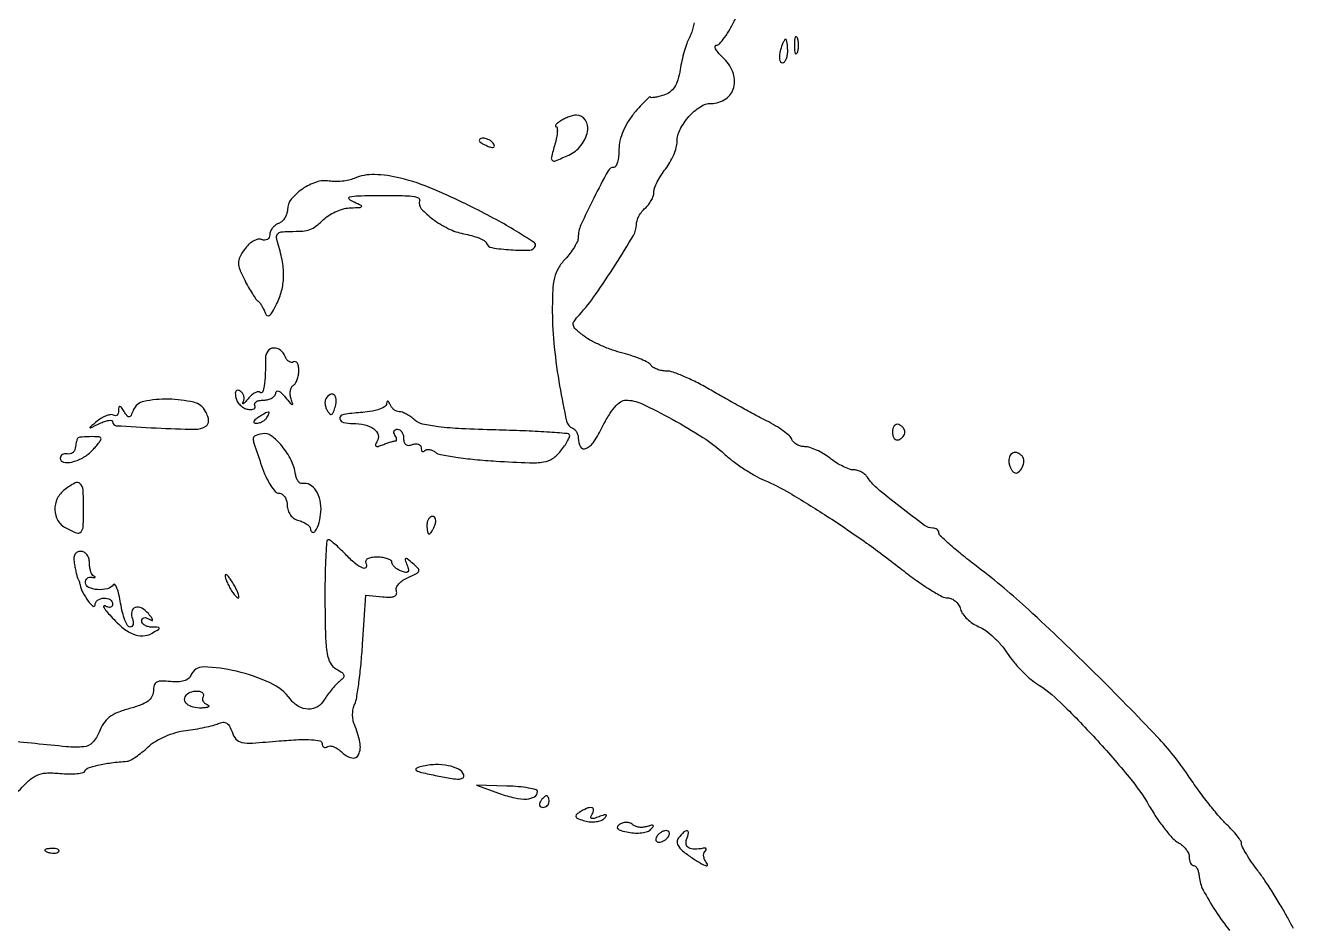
# Model space of a CAD drawing. Extents: x 166 to 1835, y 45 to 1905.
# Drawn here: x 644 to 861.9, y 428.5 to 583.4 of the extents above; entities that cross this region are included whole.
import ezdxf

# ---------------------------------------------------------------- set-up
doc = ezdxf.new("R2010")
doc.units = 0

msp = doc.modelspace()

# ---------------------------------------------------------------- linework, layer by layer
for points in [[(861.914765, 428.167188, -0.005869), (860.91811, 430, 0.011821), (859.806165, 431.988072, 0.007539), (858.424371, 434.248522, 0.007574), (857.001686, 436.425191, 0.013963), (855.769543, 438.143904, -0.011391), (854.708864, 439.607488, -0.015014), (853.813553, 440.991123, -0.012426), (853.138194, 442.172204, -0.124281), (853, 442.71959, 0.143564), (852.85318, 443.22039, 0.02135), (852.241569, 444.089803, 0.022568), (851.406737, 445.079189, 0.017717), (850.418108, 446.075686, -0.028921), (849.156847, 447.405254, -0.008889), (847.409959, 449.550358, -0.008862), (845.536707, 452.025089, -0.009604), (843.803239, 454.5, 0.041497), (838.50098, 461.127774, 0.008076), (827.793154, 472.085968, 0.009025), (816.420107, 482.955214, 0.023525), (807.75, 490.223326, -0.007178), (805.163143, 492.251699, -0.010942), (802.982813, 494.0927, -0.005759), (801.214716, 495.689762, -0.209137), (801, 496.180646, 0.131084), (800.916651, 496.493107, 0.100631), (800.68225, 496.759315, 0.088288), (800.33161, 496.938374, 0.074141), (799.918297, 497, -0.160282), (798.527145, 497.457711, -0.006676), (794.307477, 500.659349, -0.010094), (790.310376, 503.908951, -0.074855), (788.70031, 505.75, 0.075778), (788.280442, 506.228328, 0.052274), (787.682396, 506.632812, 0.051889), (787.007377, 506.907551, 0.07083), (786.358039, 507, -0.086699), (785.593574, 507.133561, -0.027342), (784.521706, 507.5875, -0.026386), (783.359594, 508.234541, -0.026437), (782.272871, 509, 0.029851), (781.170261, 509.765447, 0.027972), (779.960711, 510.4125, 0.029106), (778.822642, 510.863226, 0.079894), (777.97213, 511, -0.06545), (777.262824, 511.093248, -0.061243), (776.584391, 511.367188, -0.065546), (776.037439, 511.771872, -0.106484), (775.716805, 512.25, 0.118505), (775.292335, 512.851586, 0.022153), (774.231856, 513.702377, 0.022606), (772.873978, 514.604922, 0.018977), (771.359817, 515.438943, -0.007034), (769.487327, 516.412796, -0.002906), (766.97977, 517.780944, -0.002875), (764.307583, 519.279267, -0.003697), (761.869189, 520.688943, 0.014562), (759.562341, 521.956514, 0.0167), (757.287254, 523.027377, 0.015978), (755.312362, 523.803782, 0.085866), (754.178206, 524, -0.04432), (753.344261, 524.074066, -0.045113), (752.541563, 524.293911, -0.049205), (751.883413, 524.616573, -0.116287), (751.499661, 525.000548, 0.133338), (751.018574, 525.450627, 0.020736), (749.831934, 526.017316, 0.021851), (748.340493, 526.579333, 0.017472), (746.690644, 527.056861, -0.023643), (744.904966, 527.597666, -0.017987), (743.004189, 528.350969, -0.0183), (741.2699, 529.188488, -0.040015), (740.025743, 529.979772, -0.017187), (738.572181, 531.1572, -0.160313), (738.164517, 531.840881, -0.209463), (738.300999, 532.538503, -0.032079), (739.200706, 533.673459, 0.030203), (741.97623, 537.147862, 0.012164), (745.353703, 542.199577, 0.007147), (748.500561, 547.324115, 0.13454), (748.997617, 549.127555, -0.07588), (749.107684, 549.841633, -0.044404), (749.439925, 550.642702, -0.043232), (749.9258, 551.403556, -0.055895), (750.5, 552, 0.051104), (751.073962, 552.584909, 0.042285), (751.559375, 553.310965, 0.044028), (751.891617, 554.061395, 0.082385), (752, 554.714715, -0.089224), (752.132235, 555.449842, -0.02662), (752.5875, 556.499665, -0.025772), (753.234528, 557.645771, -0.025266), (754, 558.727129, 0.036237), (754.765526, 559.860447, 0.030203), (755.4125, 561.162202, 0.031256), (755.859103, 562.431323, 0.069078), (756, 563.446297, -0.120107), (756.505566, 565.520589, -0.062494), (758.024857, 567.72728, -0.06347), (759.991573, 569.439179, -0.148443), (761.838955, 570, 0.149618), (764.353345, 570.769624, 0.18555), (765.744751, 572.761255, 0.158688), (765.55211, 575.436807, 0.108964), (763.811439, 577.961045, -0.023609), (763.04561, 578.745219, -0.058999), (762.588703, 579.401057, -0.153239), (762.51109, 579.812333, -0.380176), (762.722232, 580, 0.214819), (763.271336, 580.24733, 0.024235), (764.146947, 581.339198, 0.025926), (765.103089, 582.812618, 0.018237), (766.028549, 584.558973, -0.023053)], [(758.932464, 583.877184, -0.023633), (758.722299, 582.95288, -0.023348), (758.416748, 582.023134, -0.0336), (758.054633, 581.236431, 0.041752), (757.650817, 580.320144, 0.014049), (757.21384, 578.92507, 0.013866), (756.814933, 577.34785, 0.015442), (756.519894, 575.806362, -0.032275), (756.123457, 574.056227, -0.070247), (755.553698, 572.805825, -0.089284), (754.764954, 571.952193, -0.085069), (753.71526, 571.409627, -0.016587), (752.858484, 571.168666, -0.027423), (752.120124, 571.029606, -0.026464), (751.553166, 570.985062, -0.347966), (751.395801, 571.103265, 0.566404), (751.255954, 571.143972, 0.009381), (750.545007, 570.459805, 0.013918), (749.668329, 569.533714, 0.007664), (748.645801, 568.355644, 0.03667), (747.557257, 566.850691, 0.038128), (746.7161, 565.221766, 0.04053), (746.178609, 563.596783, 0.059677), (746, 562.105644, -0.026881), (745.935977, 560.915631, -0.042378), (745.740722, 559.912283, -0.051964), (745.457829, 559.205535, -0.278433), (745.11735, 559, 0.274707), (744.144554, 558.421906, 0.007041), (741.677345, 553.732616, 0.011502), (739.463628, 549.11754, 0.106462), (739, 546.96478, -0.107571), (738.853856, 546.29335, -0.028566), (738.339063, 545.31826, -0.027607), (737.611182, 544.249899, -0.025321), (736.75, 543.23552, 0.05615), (735.590814, 541.686215, 0.073231), (734.928368, 540.046561, 0.04901), (734.615123, 537.820831, 0.012466), (734.553267, 534.171069, 0.02365), (734.88947, 528.095043, 0.017699), (735.811652, 521.453195, 0.009785), (737.000919, 515.365463, 0.260343), (738.056321, 514.166667, -0.112835), (738.417226, 513.938247, -0.068305), (738.722794, 513.53244, -0.062953), (738.929567, 513.01963, -0.064473), (739, 512.475684, 0.13042), (739.400141, 510.967733, 0.391415), (740.328923, 510.674436, 0.136282), (741.702121, 511.857578, 0.034128), (743.18721, 514.448434, -0.023446), (744.236391, 516.372895, -0.043691), (745.286747, 517.803409, -0.056905), (746.288507, 518.711583, -0.156957), (747.184649, 519, -0.110687), (749.893155, 518.392969, -0.014678), (755.160196, 515.715453, -0.018076), (760.441966, 512.579408, -0.042072), (764.086266, 509.774027, 0.023507), (765.62534, 508.495624, 0.015938), (767.488122, 507.181835, 0.016083), (769.372836, 506.025719, 0.030706), (770.966732, 505.242625, -0.035114), (775.313287, 503.059403, -0.010042), (781.724587, 499.077622, -0.010335), (788.568692, 494.430289, -0.013354), (794.641793, 489.8718, 0.012464), (797.118211, 488.006094, 0.016236), (799.479345, 486.431091, 0.013884), (801.502203, 485.251196, 0.125724), (802.485412, 485, -0.103756), (803.173393, 484.855682, -0.07583), (803.834672, 484.436552, -0.072204), (804.369389, 483.814891, -0.07776), (804.688839, 483.081879, 0.092107), (805.072102, 482.266664, 0.045816), (805.822936, 481.401447, 0.043366), (806.792408, 480.620972, 0.048899), (807.845219, 480.05479, -0.060455), (809.022541, 479.38623, -0.027995), (810.378048, 478.260182, -0.027234), (811.687354, 476.902255, -0.034015), (812.739626, 475.502761, 0.027746), (813.798738, 474.056814, 0.019843), (815.132221, 472.558767, 0.020121), (816.52131, 471.229134, 0.03997), (817.739626, 470.315591, -0.053015), (821.863839, 467.051978, -0.012918), (827.908683, 460.813048, -0.013555), (833.694673, 454.171402, -0.040406), (837.141284, 449.227214, 0.016705), (838.457506, 447.134408, 0.018492), (839.868933, 445.205916, 0.018175), (841.186117, 443.658284, 0.084682), (842.108318, 442.94203, -0.054833), (842.831845, 442.446025, -0.052076), (843.444319, 441.796734, -0.056165), (843.86211, 441.099685, -0.107346), (844, 440.464816, 0.051771), (844.058188, 439.904351, 0.071677), (844.231239, 439.43029, 0.091685), (844.486747, 439.111713, 0.179894), (844.787196, 439, -0.212297), (845.099344, 438.861209, -0.070588), (845.385598, 438.436524, -0.055538), (845.605857, 437.816201, -0.038779), (845.718886, 437.081782, 0.104396), (846.385144, 434.792614, 0.022209), (848.514713, 431.204828, 0.020631), (850.931189, 427.829539, 0.136283)], [(641.960744, 450.860125, -0.014677), (644.372321, 453.381061, -0.079165), (645.910779, 454.479876, -0.104614), (647.511345, 454.894957, -0.035102), (649.938091, 454.834514, 0.019418), (651.507717, 454.746134, 0.029348), (652.874921, 454.802582, 0.028939), (653.924547, 454.969607, 0.26425), (654.255828, 455.267485, -0.236351), (654.767728, 455.778836, -0.023817), (656.478021, 456.257799, -0.024786), (658.75534, 456.66248, -0.014552), (661.510218, 456.9311, 0.114317), (662.052424, 457.096298, 0.019219), (662.977116, 457.678382, 0.020163), (664.029253, 458.462682, 0.016695), (665.085309, 459.378284, -0.051409), (666.370797, 460.345297, -0.032499), (668.039094, 461.207987, -0.03197), (669.851021, 461.866001, -0.041973), (671.575091, 462.216444, 0.012004), (673.199479, 462.446421, 0.011498), (674.834583, 462.756891, 0.011507), (676.263857, 463.097054, 0.039976), (677.159658, 463.410481, -0.080903), (677.965688, 463.620615, -0.163229), (678.597585, 463.47264, -0.132326), (679.099697, 462.938003, -0.045928), (679.514266, 461.955052, 0.101105), (680.186417, 460.750174, 0.16951), (681.179207, 460.175678, 0.063325), (683.007841, 460.061647, 0.005668), (687.604607, 460.409536, -0.008871), (690.945058, 460.640835, -0.02777), (693.195575, 460.631528, -0.039623), (694.627931, 460.431332, -0.351692), (695, 459.967788, 0.094107), (695.070408, 459.597016, 0.172353), (695.270068, 459.367838, 0.173304), (695.56865, 459.316715, 0.095274), (695.91938, 459.450174, -0.168983), (696.385725, 459.553856, -0.066892), (697.030746, 459.389418, -0.056047), (697.741927, 459.005336, -0.044589), (698.411709, 458.445433, 0.136329), (700.107844, 457.486841, 0.364644), (701.264692, 458.054103, 0.155927), (701.491426, 460.18076, 0.049974), (700.531856, 463.25, -0.063168), (700.305167, 464.048209, -0.041838), (700.241382, 465, -0.041765), (700.337058, 465.951716, -0.061865), (700.59035, 466.75, 0.067118), (700.933853, 467.873222, 0.007782), (701.320751, 470.482812, 0.009246), (701.676864, 473.61712, 0.007429), (701.947339, 477), (702.5, 485.5), (705.35124, 485.19628, 0.024957), (706.645389, 485.123449, 0.100219), (707.419193, 485.275043, 0.215949), (707.761593, 485.640964, 0.164656), (707.761845, 486.19628, -0.179367), (707.778542, 486.771317, -0.083197), (708.174779, 487.417597, -0.066261), (708.875658, 488.035369, -0.049214), (709.786344, 488.523201, 0.015368), (711.219989, 489.170598, 0.199298), (711.599438, 489.601092, 0.279848), (711.493004, 490.084492, 0.028912), (710.602847, 490.914645, 0.006768), (709.630617, 491.699546, 0.239194), (709.353412, 491.754611, 0.427175), (709.254322, 491.568791, 0.012221), (709.588448, 490.630103, -0.0354), (709.826114, 489.849754, -0.250492), (709.725428, 489.480227, -0.262724), (709.368232, 489.369708, -0.038178), (708.611341, 489.595648, -0.045015), (707.994871, 489.8983, -0.051806), (707.473331, 490.294665, -0.059227), (707.115599, 490.720161, -0.146224), (707, 491.106989, 0.247914), (706.81889, 491.449806, 0.065841), (706.248289, 491.737678, 0.050849), (705.42122, 491.934948, 0.033145), (704.440983, 492, 0.035659), (703.479336, 491.931329, 0.083483), (702.794783, 491.712684, 0.1651), (702.478234, 491.384801, 0.253782), (702.5, 491, -0.2375), (702.561831, 490.292853, -0.421775), (702.070974, 490.089141, -0.071695), (700.632671, 490.967091, -0.031367), (699, 492.5, 0.012237), (698.0552, 493.457618, 0.016936), (697.159183, 494.265625, 0.013518), (696.387032, 494.88101, 0.162883), (696.031461, 495, 0.395164), (695.782741, 494.767053, 0.003321), (695.613353, 491.891206, 0.009142), (695.497469, 488.474865, 0.005491), (695.478625, 484.416872, 0.004885), (695.576204, 478.359656, 0.035237), (695.856733, 475.45632, 0.082367), (696.425222, 473.802735, 0.142221), (697.43842, 472.774524, -0.025418), (698.423804, 472.155322, -0.188281), (698.725051, 471.702211, -0.240523), (698.60159, 471.233484, -0.041822), (697.91557, 470.584614, 0.035021), (697.29199, 470.010645, 0.017497), (696.58311, 469.205331, 0.01728), (695.904339, 468.316607, 0.024361), (695.367359, 467.476962, -0.131311), (694.19504, 466.295226, -0.137484), (692.610307, 465.882099, -0.126494), (690.938777, 466.344511, -0.102597), (689.543516, 467.583189, 0.125561), (686.085546, 470.383433, 0.049655), (680.257865, 472.390252, 0.050151), (674.667354, 473.133626, 0.319326), (672.414385, 471.637487, -0.147503), (671.995352, 471.096789, -0.083373), (671.243168, 470.731363, -0.063531), (670.206246, 470.565103, -0.037018), (668.94577, 470.617957, 0.026353), (667.420329, 470.71452, 0.127641), (666.585078, 470.507121, 0.194559), (666.14692, 469.975357, 0.076366), (666, 469.019015, -0.123619), (665.756719, 468.050061, -0.110654), (665.077939, 467.26416, -0.070553), (663.84852, 466.597116, -0.023307), (661.887113, 465.969603, 0.029833), (659.831352, 465.282221, 0.068816), (658.4201, 464.474668, 0.081409), (657.425854, 463.409931, 0.05701), (656.674031, 461.947367, -0.098721), (655.551231, 460.147399, -0.184011), (654.026796, 459.406659, -0.046333), (651.065938, 459.419206, -0.001857), (640.345684, 460.500787, 0.024306)]]:
    msp.add_lwpolyline(points, format="xyb")
for points in [[(773.710251, 579, 0.040966), (773.575635, 578.233678, 0.070464), (773.607123, 577.5875, 0.106581), (773.789795, 577.157535, 0.24384), (774.09362, 577, 0.206609), (774.440102, 577.149557, 0.082769), (774.733751, 577.5875, 0.063112), (774.933456, 578.234359, 0.043375), (775, 579, 0.018041), (774.972329, 579.766644, 0.029316), (774.887385, 580.4125, 0.029396), (774.766282, 580.890445, 0.326917), (774.616631, 581, 0.269386), (774.439563, 580.897136, 0.023188), (774.192243, 580.4125, 0.025621), (773.938458, 579.766387, 0.016817)], [(776.157895, 580, 0.017491), (776.189089, 579.10856, 0.078554), (776.306058, 578.601562, 0.447206), (776.474999, 578.540618, 0.174857), (776.662281, 578.75, 0.057986), (776.818615, 579.320008, 0.037979), (776.87034, 580, 0.037979), (776.818615, 580.679992, 0.057986), (776.662281, 581.25, 0.174857), (776.474999, 581.459382, 0.447206), (776.306058, 581.398438, 0.078554), (776.189089, 580.89144, 0.017491)], [(736, 567, 0.019895), (735.468343, 566.625624, 0.055862), (735.140432, 566.310881, 0.187937), (735.075643, 566.117151, 0.393478), (735.180194, 566.015313, -0.375892), (735.39021, 565.822927, -0.042467), (735.407842, 565.123248, -0.034997), (735.281152, 564.151584, -0.019923), (735, 563, 0.008812), (734.390444, 560.72399, 0.294159), (734.564136, 560.213782, 0.273134), (735.114803, 560.137736, 0.007874), (737.368193, 561.121898, 0.118036), (739.479836, 562.769269, 0.121312), (740.590141, 565.17842, 0.188787), (740.226908, 567.143624, 0.262732), (738.690983, 567.984687, 0.05877), (738.128453, 567.910993, 0.025785), (737.409226, 567.689119, 0.025087), (736.661671, 567.37222, 0.030665)], [(722, 563.606989, 0.2252), (722.088769, 563.419896, 0.029412), (722.455882, 563.154486, 0.029555), (722.957462, 562.875192, 0.020646), (723.551938, 562.618443, 0.036408), (724.131719, 562.443138, 0.155351), (724.487528, 562.474315, 0.32948), (724.606889, 562.674071, 0.1144), (724.492921, 563.011454, 0.115814), (723.901891, 563.603931, 0.080554), (723.026239, 563.969265, 0.115534), (722.291154, 563.972535, 0.349578)], [(700.5, 557.112413, -0.046539), (699.568822, 556.813904, -0.027653), (698.418046, 556.625925, -0.027507), (697.239506, 556.565025, -0.042109), (696.221006, 556.654414, 0.124487), (694.017039, 556.486612, 0.069596), (691.595763, 555.278976, 0.071869), (689.68869, 553.519679, 0.167683), (689.031425, 551.718615, -0.076171), (688.907373, 550.994589, -0.063699), (688.568606, 550.291429, -0.065441), (688.075876, 549.714549, -0.091959), (687.5, 549.361626, 0.07261), (686.92656, 549.039833, 0.063983), (686.440625, 548.555128, 0.066863), (686.111838, 547.987943, 0.098269), (686, 547.424396, -0.111645), (685.891555, 546.94478, -0.149074), (685.592017, 546.617195, -0.137249), (685.139379, 546.496139, -0.088969), (684.603755, 546.598559, 0.152016), (683.95512, 546.640575, 0.07036), (683.161658, 546.325932, 0.06002), (682.352519, 545.726115, 0.050537), (681.655174, 544.91808, 0.035661), (680.842675, 543.56177, 0.119352), (680.607159, 542.559748, 0.097518), (680.833831, 541.44811, 0.019439), (681.690952, 539.600906, 0.010651), (682.351066, 538.376962, 0.013057), (683.021273, 537.264016, 0.011547), (683.626129, 536.363054, 0.086026), (683.989588, 536, -0.076418), (684.296467, 535.70495, -0.028096), (684.634965, 535.20625, -0.027067), (684.94948, 534.610917, -0.02924), (685.188858, 534, 0.156694), (685.511685, 533.553346, 0.331171), (685.915877, 533.555574, 0.098761), (686.448874, 534.152607, 0.016765), (687.182128, 535.5, 0.05304), (688.039065, 537.784459, 0.056599), (688.371731, 540.148279, 0.050472), (688.178669, 542.748152, 0.030604), (687.45624, 545.75, -0.03677), (687.175815, 546.981726, -0.218009), (687.353163, 547.600906, -0.190362), (687.959679, 547.921551, -0.027531), (689.383369, 548, 0.014018), (691.662144, 548.063901, 0.073016), (692.890334, 548.315222, 0.081186), (693.933826, 548.898402, 0.019597), (695.438561, 550.193955, -0.053394), (696.367985, 550.890786, -0.035417), (697.560093, 551.490121, -0.035552), (698.816253, 551.91194, -0.056425), (699.938561, 552.070285, 0.003983), (701.539256, 552.126972, 0.251128), (701.773915, 552.266186, 0.447136), (701.714783, 552.458935, 0.006583), (700.5, 553, -0.08687), (699.629595, 553.56922, -0.599394), (699.731273, 553.948964, -0.053576), (701.241825, 554.13445, -0.003783), (705.5, 554.166667, -0.003837), (709.192778, 554.13833, -0.032582), (710.845591, 554.005011, -0.109462), (711.585981, 553.723207, -0.339959), (711.75, 553.25, 0.271899), (712.035052, 551.907434, 0.047038), (714.038213, 550.090761, 0.046772), (716.688187, 548.469211, 0.067655), (719.290229, 547.605331, -0.021183), (720.678742, 547.283432, -0.028401), (721.90227, 546.868506, -0.028243), (722.843148, 546.425319, -0.184559), (723.17722, 546.035947, 0.271603), (724.163284, 545.21163, 0.025673), (727.419818, 544.836968, 0.025267), (730.685677, 544.795527, 0.307026), (731.644582, 545.5, 0.344888), (731.454607, 546.067893, 0.007108), (728.765639, 547.789652, 0.013478), (725.404294, 549.751728, 0.008263), (721.34497, 551.890306, 0.01656), (714.086871, 555.265147, 0.039183), (708.438218, 557.160872, 0.054433), (703.983088, 557.773758, 0.108215)], [(685.267344, 526.25, -0.009668), (685.222818, 523.366411, -0.029717), (685.039274, 521.423548, -0.063015), (684.743739, 520.393743, -0.530457), (684.348877, 520.31779, 0.236072), (683.993186, 520.436351, 0.085059), (683.471005, 520.268149, 0.06156), (682.867254, 519.851285, 0.039133), (682.274719, 519.234456, -0.010384), (681.753987, 518.625984, -0.06394), (681.443152, 518.356386, -0.641547), (681.359591, 518.408085, -0.0851), (681.442154, 518.680902, 0.095536), (681.583103, 519.183984, 0.089007), (681.532393, 519.716875, 0.089369), (681.300011, 520.197102, 0.097374), (680.92018, 520.549331, 0.104515), (680.486135, 520.705463, 0.280399), (680.197025, 520.579899, 0.162942), (680.074162, 520.17007, 0.040251), (680.153868, 519.462905, 0.084631), (680.417567, 518.765627, 0.0681), (680.913785, 518.134648, 0.068468), (681.558121, 517.663199, 0.087648), (682.254763, 517.432261, 0.045368), (682.889362, 517.397591, 0.117299), (683.328454, 517.518936, 0.225231), (683.506359, 517.765739, 0.185867), (683.445746, 518.087785, -0.227584), (683.40906, 518.432489, -0.172038), (683.652413, 518.732037, -0.094002), (684.191101, 518.935013, -0.04325), (684.940983, 519, 0.058643), (685.730796, 519.092953, 0.076281), (686.404506, 519.367188, 0.093659), (686.862057, 519.773056, 0.159578), (687.031803, 520.25, -0.246619), (687.192916, 520.538691, -0.257572), (687.516666, 520.562692, -0.08844), (688.035176, 520.202907, -0.028056), (688.666336, 519.5, 0.005516), (689.522609, 518.45531, 0.151479), (689.817609, 518.265187, 0.581675), (689.935033, 518.381782, 0.016633), (689.678207, 519.217975, -0.057036), (689.523439, 519.918939, -0.065176), (689.541833, 520.604913, -0.075284), (689.722065, 521.172915, -0.14084), (690.043674, 521.526992, 0.117583), (690.410734, 521.895721, 0.048904), (690.719079, 522.531915, 0.044786), (690.929222, 523.309129, 0.043666), (691, 524.118034, 0.043739), (690.936199, 524.845981, 0.095104), (690.737031, 525.36801, 0.173224), (690.443082, 525.602635, 0.224713), (690.104785, 525.564761, -0.160704), (689.718783, 525.472387, -0.122111), (689.304103, 525.612949, -0.094924), (688.922037, 525.975437, -0.064087), (688.63617, 526.505744, 0.136904), (687.820957, 527.604041, 0.186086), (686.650104, 527.956238, 0.213427), (685.661988, 527.421148, 0.165957)], [(662.553194, 517.278025, -0.021499), (662.152895, 516.355503, -0.245408), (661.844126, 516.127, -0.271633), (661.502977, 516.261156, -0.025443), (660.961518, 517.028025, 0.015541), (660.495814, 517.716116, 0.195998), (660.235188, 517.878658, 0.415769), (660.06563, 517.758247, 0.038405), (660.015313, 517.190983, -0.067856), (659.946763, 516.728662, -0.139581), (659.754024, 516.421291, -0.188087), (659.472385, 516.314793, -0.136657), (659.147322, 516.40895, 0.174026), (658.688255, 516.506304, 0.053026), (657.98778, 516.333712, 0.045952), (657.186273, 515.956991, 0.036321), (656.397322, 515.412801, 0.001084), (655.110727, 514.375352, 0.415091), (655.099564, 514.26749, 0.346522), (655.217486, 514.241134, 0.000998), (656.75, 514.980018, -0.02703), (657.613305, 515.342176, -0.05251), (658.339062, 515.518423, -0.087704), (658.826068, 515.498128, -0.352102), (659, 515.281758, 0.395335), (659.631984, 514.607379, 0.004322), (666.486202, 514.221494, 0.006962), (673.12628, 513.997825, 0.14432), (675.029514, 514.51824, 0.14917), (675.371143, 514.906917, 0.112797), (675.484794, 515.466812, 0.079114), (675.351162, 516.191795, 0.037823), (674.967521, 517.060688, 0.216064), (672.922405, 518.627739, 0.05273), (668.602153, 519.161243, 0.053044), (664.342439, 518.783343, 0.257985)], [(695.625, 519.202254, 0.118348), (695.493691, 518.803312, 0.056652), (695.510408, 518.260852, 0.051572), (695.65964, 517.669118, 0.050913), (695.927245, 517.11772, 0.068391), (696.330157, 516.629684, 0.331649), (696.665845, 516.594776, 0.17244), (696.968467, 516.959635, 0.023786), (697.267643, 517.915465, 0.07349), (697.405462, 519.174129, 0.220636), (697.021982, 519.925397, 0.323471), (696.349705, 519.951507, 0.108002)], [(706.078947, 518.462804, -0.241057), (705.68854, 517.824685, -0.069357), (704.594173, 517.348833, -0.038919), (702.729714, 516.982781, -0.010702), (699.75, 516.699866, 0.070219), (698.359562, 516.398456, 0.393849), (698.04702, 515.778162, 0.269209), (698.679369, 515.175707, 0.057172), (700.25, 514.984687, -0.054623), (702.339877, 514.741289, -0.10041), (703.894061, 514.037461, -0.164094), (704.606842, 513.039309, -0.215342), (704.46407, 511.941865, 0.042473), (704.171892, 511.364785, 0.360555), (704.2538, 511.107588, 0.215846), (704.601599, 511.056721, 0.021619), (705.417743, 511.330061, -0.008364), (706.121158, 511.586572, -0.010062), (706.790923, 511.803205, -0.008878), (707.359685, 511.963649, -0.064387), (707.640804, 512, 0.30111), (707.768878, 512.084818, 0.136025), (707.7963, 512.29375, 0.070413), (707.703429, 512.61614, 0.033138), (707.5, 513, -0.082592), (707.343488, 513.3821, -0.161196), (707.3746, 513.70625, -0.182303), (707.586039, 513.921712, -0.108972), (707.940983, 514, -0.149812), (708.34485, 513.876214, -0.098641), (708.688914, 513.527947, -0.081868), (708.920945, 513.007399, -0.064072), (709, 512.393011, 0.077669), (709.099775, 511.754575, 0.166102), (709.393809, 511.359038, 0.166138), (709.868337, 511.226134, 0.07771), (710.5, 511.361626, -0.066923), (711.073796, 511.497649, -0.114556), (711.559375, 511.434658, -0.152337), (711.879046, 511.186831, -0.153432), (712, 510.801949, 0.059455), (712.04647, 510.412527, 0.178279), (712.193285, 510.19344, 0.250747), (712.407608, 510.16407, 0.107973), (712.657991, 510.324657, -0.150453), (712.996245, 510.503661, -0.087543), (713.459453, 510.509881, -0.073393), (713.975002, 510.346022, -0.059687), (714.462385, 510.031218, 0.128964), (715.321052, 509.630941, 0.008822), (717.994126, 509.193924, 0.01214), (721.242333, 508.801822, 0.008797), (724.875489, 508.516908, 0.005101), (730.608252, 508.227353, 0.048198), (733.063207, 508.365115, 0.109589), (734.59647, 508.961022, 0.075429), (735.978693, 510.222015, 0.019359), (736.657804, 511.130437, 0.028282), (737.176973, 511.983561, 0.027403), (737.508333, 512.696005, 0.237872), (737.479025, 513.033938, 0.240317), (737.107137, 513.259665, 0.002003), (733.622185, 513.503449, 0.006496), (729.569022, 513.717828, 0.004068), (724.821427, 513.868446, -0.006059), (718.931273, 514.078788, -0.018669), (714.959941, 514.417754, -0.024901), (712.258472, 514.887799, -0.128353), (710.921259, 515.579508, 0.030712), (710.236882, 516.123135, 0.030115), (709.486695, 516.58273, 0.031553), (708.780861, 516.903343, 0.091071), (708.254593, 517, -0.101382), (707.801022, 517.092922, -0.065442), (707.338082, 517.367188, -0.061955), (706.93632, 517.77209, -0.068664), (706.662281, 518.25, 0.029089), (706.461613, 518.674383, 0.182264), (706.282867, 518.828136, 0.409972), (706.146792, 518.766002, 0.072209)], [(684, 516, 0.027275), (683.445888, 515.597454, 0.147021), (683.239151, 515.292684, 0.37991), (683.327599, 515.095709, 0.102799), (683.690983, 515.015313, 0.074131), (684.192374, 515.083483, 0.053889), (684.713662, 515.298248, 0.054031), (685.175433, 515.618541, 0.075854), (685.5, 516, 0.034464), (685.886554, 516.734105, 0.541951), (685.758161, 516.931144, 0.136158), (685.281145, 516.798791, 0.008108)], [(793, 513.5, 0.064908), (793.079656, 512.888977, 0.107546), (793.315781, 512.428177, 0.143818), (793.666526, 512.189601, 0.159683), (794.075, 512.191667, 0.073624), (794.485911, 512.399741, 0.066918), (794.834219, 512.723802, 0.070382), (795.069583, 513.110048, 0.102038), (795.15, 513.5, 0.102038), (795.069583, 513.889952, 0.070382), (794.834219, 514.276198, 0.066918), (794.485911, 514.600259, 0.073624), (794.075, 514.808333, 0.159683), (793.666526, 514.810399, 0.143818), (793.315781, 514.571823, 0.107546), (793.079656, 514.111023, 0.064908)], [(652.875, 512.287196, 0.048751), (652.817028, 512.108126, 0.006445), (652.736648, 511.717176, 0.007425), (652.653966, 511.24965, 0.006166), (652.579545, 510.75, -0.097877), (652.42238, 510.292141, -0.104429), (652.105327, 509.940625, -0.105878), (651.677141, 509.750524, -0.103239), (651.204545, 509.75, 0.080308), (650.744453, 509.770428, 0.109747), (650.353835, 509.634656, 0.126405), (650.094437, 509.365091, 0.129392), (650, 509.006275, 0.357209), (650.547756, 508.337388, 0.105615), (651.971618, 508.35445, 0.070079), (653.802209, 509.048426, 0.070896), (655.36184, 510.218983, 0.014394), (655.98921, 510.883552, 0.019042), (656.518791, 511.525534, 0.016673), (656.914132, 512.081268, 0.147297), (657, 512.366423, 0.398771), (656.69361, 512.6895, 0.018055), (655.022932, 512.717741, 0.018638), (653.337732, 512.622468, 0.273138)], [(684.75, 513.225922, 0.035236), (683.483269, 512.861381, 0.307155), (683.158468, 512.410369, 0.08746), (683.280837, 511.580293, 0.001889), (684.594002, 507.678139, 0.024863), (685.310228, 505.87507, 0.035613), (686.133138, 504.365247, 0.038998), (686.946839, 503.290817, 0.214361), (687.594002, 503, -0.147177), (688.13018, 502.838679, -0.099046), (688.586988, 502.384999, -0.082775), (688.894939, 501.706756, -0.065352), (689, 500.90638, 0.079589), (689.141521, 500.022939, 0.083929), (689.551274, 499.245678, 0.08438), (690.191502, 498.649462, 0.0816), (691, 498.289749, -0.041497), (691.765379, 498.020105, -0.052715), (692.4125, 497.643546, -0.062614), (692.857026, 497.22324, -0.173802), (693, 496.824352, 0.285562), (693.321442, 496.307424, 0.390005), (693.818295, 496.453293, 0.068172), (694.469145, 497.969894, 0.048337), (694.787664, 499.796415, 0.070661), (694.659169, 501.769372, 0.093837), (693.971578, 503.426783, 0.119624), (692.879839, 504.448551, 0.175404), (691.595329, 504.664963, -0.190249), (691.230251, 504.737312, -0.093146), (690.880096, 505.068389, -0.071112), (690.596986, 505.604768, -0.049525), (690.430881, 506.269979, 0.080155), (689.668962, 508.684259, 0.054848), (688.101913, 511.101046, 0.057716), (686.267527, 512.882121, 0.219715)], [(813, 508.559017, 0.055887), (813.066404, 507.966781, 0.049696), (813.262969, 507.378799, 0.052635), (813.552309, 506.881687, 0.096533), (813.895215, 506.564761, 0.305994), (814.629069, 506.594365, 0.122354), (815.303893, 507.406879, 0.101767), (815.593354, 508.556057, 0.210351), (815.264432, 509.402234, 0.099868), (814.479385, 509.923695, 0.1881), (813.729833, 509.93523, 0.197274), (813.195016, 509.440964, 0.10924)], [(650.75, 503.607954, 0.117174), (649.483833, 502.068215, 0.121327), (649.066665, 500.143564, 0.127463), (649.595014, 498.317085, 0.13691), (650.934259, 497.035184, 0.029465), (652.794545, 496.176416, 0.314824), (653.560756, 496.361023, 0.173104), (653.938026, 497.301339, 0.009687), (654, 500.5, 0.01523), (653.905766, 503.592937, 0.188905), (653.420066, 504.640004, 0.325898), (652.5327, 504.7587, 0.038066)], [(713, 497.5, 0.024748), (713.028469, 496.925176, 0.039339), (713.115447, 496.440625, 0.046727), (713.241071, 496.096084, 0.289661), (713.393011, 496, 0.222225), (713.579329, 496.087111, 0.030693), (713.839659, 496.440625, 0.030395), (714.112506, 496.925442, 0.02136), (714.361626, 497.5, 0.055937), (714.511135, 498.074366, 0.100118), (714.483616, 498.559375, 0.147206), (714.289193, 498.877514, 0.184534), (713.968615, 499, 0.152681), (713.599211, 498.884506, 0.098158), (713.284531, 498.559375, 0.08088), (713.07223, 498.073532, 0.062722)], [(652.431964, 490.75, 0.006088), (652.607139, 489.869878, 0.008493), (652.786724, 489.0875, 0.005585), (652.95494, 488.438963, 0.102381), (653.05069, 488.25, -0.066593), (653.137421, 488.105332, -0.017508), (653.235842, 487.853125, -0.01746), (653.328616, 487.555464, -0.017101), (653.401112, 487.25, 0.071434), (653.871107, 485.927432, 0.037271), (654.800076, 484.441013, 0.066024), (655.619877, 483.586966, 0.62017), (655.969591, 483.75, -0.235023), (656.413177, 484.589729, -0.140973), (657.498574, 484.977388, -0.153106), (658.563563, 484.715736, -0.262286), (659, 483.940983, -0.145845), (658.897995, 483.598719, -0.185797), (658.632812, 483.407757, -0.132611), (658.228614, 483.410582, -0.064701), (657.75, 483.612877, 0.236762), (657.513305, 483.628083, 0.428381), (657.451401, 483.463881, 0.054729), (657.797266, 482.910114, 0.013258), (658.488811, 482.07927, 0.033435), (660.585126, 479.991801, 0.077043), (662.461836, 478.808244, 0.108919), (664.171807, 478.476029, 0.126277), (665.76325, 478.927316, 0.004675), (666.882684, 479.593619, 0.26529), (666.995449, 479.797161, 0.397146), (666.862721, 479.93437, 0.007134), (665.75, 479.969591, -0.058479), (665.080719, 480.059951, -0.076599), (664.514063, 480.302154, -0.094405), (664.134097, 480.652647, -0.160731), (664, 481.059017, -0.146934), (664.102241, 481.399421, -0.188594), (664.367188, 481.586349, -0.132816), (664.7713, 481.577268, -0.063696), (665.25, 481.367059, 0.035256), (665.747152, 481.114204, 0.576573), (665.867349, 481.204823, 0.131458), (665.737621, 481.527132, 0.00934), (665.136693, 482.297031, 0.095622), (663.996121, 483.255189, 0.209279), (662.883221, 483.36172, 0.279822), (662.272468, 482.648183, 0.13294), (662.400442, 481.398849, -0.059657), (662.535591, 480.863389, -0.105325), (662.498489, 480.410912, -0.149794), (662.299967, 480.113814, -0.172777), (661.980433, 480, -0.270572), (661.570151, 480.23956, -0.034562), (661.11299, 481.198855, -0.032791), (660.690516, 482.517441, -0.021489), (660.371024, 484.081208, 0.016911), (660.077692, 485.58708, 0.037673), (659.731163, 486.701346, 0.075647), (659.393147, 487.281129, 0.50291), (659.109206, 487.269769, -0.186855), (658.088132, 486.56749, -0.076653), (656.38383, 486.430812, -0.085619), (654.861438, 486.80951, -0.297371), (654.333333, 487.618945, -0.094269), (654.416231, 488.054727, -0.119342), (654.651562, 488.388922, -0.12527), (655.003747, 488.568029, -0.110426), (655.416667, 488.568554, 0.015632), (655.804184, 488.49506, 0.163487), (655.961458, 488.521725, 0.540007), (655.968499, 488.601103, 0.039789), (655.75, 488.747228, -0.142535), (655.46145, 489.040247, -0.046007), (655.220312, 489.606477, -0.041564), (655.055322, 490.318922, -0.036139), (655, 491.083333, 0.076386), (654.887475, 491.81559, 0.089503), (654.561218, 492.436979, 0.100752), (654.075928, 492.852379, 0.127466), (653.506275, 493, 0.118103), (652.882667, 492.850617, 0.165255), (652.48563, 492.443621, 0.115075), (652.333122, 491.749644, 0.042894)], [(679, 487, 0.018122), (679.446431, 486.233921, 0.025446), (679.902822, 485.5875, 0.023718), (680.316932, 485.108693, 0.205392), (680.570368, 485, 0.439016), (680.692263, 485.132581, 0.048507), (680.609072, 485.5875, 0.03505), (680.375169, 486.232522, 0.018363), (680, 487, 0.018122), (679.553569, 487.766079, 0.025446), (679.097178, 488.4125, 0.023718), (678.683068, 488.891307, 0.205392), (678.429632, 489, 0.439016), (678.307737, 488.867419, 0.048507), (678.390928, 488.4125, 0.03505), (678.624831, 487.767478, 0.018363)], [(674.552786, 468.08541, 0.131107), (674.435807, 467.697442, 0.121773), (674.522598, 467.290708, 0.105417), (674.806545, 466.926836, 0.07888), (675.243769, 466.664358, -0.122591), (675.516195, 466.466897, -0.455877), (675.487381, 466.283477, -0.109842), (675.083275, 466.140209, -0.021474), (674.309017, 466.078947, -0.065919), (672.81017, 466.222722, -0.123141), (671.731216, 466.773959, -0.211606), (671.368209, 467.552375, -0.203933), (671.693853, 468.36052, -0.129084), (672.582013, 468.879299, -0.092219), (673.734053, 468.980924, -0.162005), (674.473074, 468.65342, -0.361067)], [(712.099287, 456.032749, 0.059603), (711.180163, 455.692486, 0.586301), (711.168224, 455.366436, 0.080828), (712.062631, 455.003459, 0.005541), (714.743074, 454.423353, 0.008855), (717.262818, 453.95352, 0.050857), (718.616301, 453.865408, 0.1746), (719.208164, 454.103408, 0.311846), (719.326605, 454.591265, 0.18717), (718.457335, 455.550056, 0.066951), (716.68096, 456.159638, 0.057234), (714.428532, 456.345938, 0.050962)], [(725.468286, 451.39544, 0.03081), (728.103582, 450.617861, 0.068801), (730.180534, 450.434751, 0.122368), (731.494849, 450.831221, 0.26507), (731.998321, 451.718615, 0.340901), (731.753857, 452.034098, 0.018862), (730.455441, 452.320013, 0.022761), (728.760411, 452.547671, 0.013968), (726.748321, 452.668665), (721.5, 452.837329)], [(732.5, 450, 0.082592), (732.343488, 449.6179, 0.161196), (732.3746, 449.29375, 0.182303), (732.586039, 449.078288, 0.108972), (732.940983, 449, 0.093332), (733.345238, 449.076123, 0.09642), (733.688914, 449.29375, 0.099167), (733.918938, 449.618444, 0.105053), (734, 450, 0.042167), (733.967655, 450.382849, 0.061769), (733.870461, 450.70625, 0.081139), (733.727648, 450.92554, 0.210953), (733.559017, 451, 0.151918), (733.34829, 450.934461, 0.038439), (733.066025, 450.70625, 0.035638), (732.768994, 450.382774, 0.029505)], [(739.165465, 448.123425, 0.071459), (738.65611, 447.687703, 0.341269), (738.633657, 447.330223, 0.160619), (739.052175, 447.007247, 0.020743), (740.148219, 446.671491, 0.047662), (741.110063, 446.515749, 0.047716), (742.083619, 446.545047, 0.052039), (742.926325, 446.741853, 0.114625), (743.482753, 447.091999, 0.040864), (743.84086, 447.517856, 0.504257), (743.784486, 447.689939, 0.159542), (743.443889, 447.6912, 0.01282), (742.585955, 447.389307, -0.020147), (741.717127, 447.097813, -0.16083), (741.300253, 447.112626, -0.390566), (741.182004, 447.344463, -0.070249), (741.394972, 447.830061, 0.127066), (741.625702, 448.573851, 0.390161), (741.316471, 448.943999, 0.139987), (740.44531, 448.814709, 0.03488)], [(746.14969, 446.092514, 0.11647), (745.744329, 445.687095, 0.360142), (745.793784, 445.330821, 0.119299), (746.37072, 445.012615, 0.018236), (747.65805, 444.711081, 0.039336), (748.819353, 444.576958, 0.0423), (749.958927, 444.631925, 0.046371), (750.917364, 444.851714, 0.125965), (751.5, 445.224105, 0.02908), (751.894222, 445.698526, 0.403042), (751.867671, 445.899947, 0.239789), (751.605359, 445.953883, 0.017084), (750.871855, 445.725324, -0.059391), (750.183729, 445.573188, -0.05565), (749.463415, 445.582006, -0.059777), (748.820079, 445.741379, -0.106183), (748.363496, 446.036504, 0.112828), (747.926775, 446.310727, 0.077829), (747.350102, 446.416045, 0.072157), (746.725378, 446.341497, 0.072814)], [(752.5, 444, 0.076764), (752.338175, 443.617617, 0.154201), (752.357263, 443.29375, 0.186277), (752.550471, 443.079239, 0.117858), (752.881966, 443, 0.085235), (753.310186, 443.073533, 0.053414), (753.769763, 443.29375, 0.051777), (754.189439, 443.617474, 0.064269), (754.5, 444, 0.076764), (754.661825, 444.382383, 0.154201), (754.642737, 444.70625, 0.186277), (754.449529, 444.920761, 0.117858), (754.118034, 445, 0.085235), (753.689814, 444.926467, 0.053414), (753.230237, 444.70625, 0.051777), (752.810561, 444.382526, 0.064269)], [(756.240058, 443.75, 0.181051), (756.002527, 443.030506, 0.146683), (756.268207, 442.256471, 0.073471), (757.14861, 441.345993, 0.019392), (758.80524, 440.171461, 0.011374), (760.110067, 439.362086, 0.04241), (760.980244, 438.944217, 0.349228), (761.208988, 439.01725, 0.332082), (761.196302, 439.263471, -0.054127), (760.800344, 439.861841, -0.069285), (760.581432, 440.484497, -0.084638), (760.56444, 441.034979, -0.163274), (760.758676, 441.425343, 0.05466), (760.976942, 441.697368, 0.259078), (760.988486, 441.889637, 0.277756), (760.833654, 441.9915, 0.059853), (760.5, 441.964912, -0.043235), (758.998751, 441.795053, -0.130387), (758.004879, 442.030972, -0.223858), (757.564325, 442.625197, -0.141923), (757.638374, 443.5, 0.041811), (757.95629, 444.593903, 0.420773), (757.715405, 444.948045, 0.24517), (757.158841, 444.773475, 0.027234)], [(647.8125, 441.316886, 0.051402), (648.359369, 441.160852, 0.05415), (648.916927, 441.123424, 0.060344), (649.402231, 441.202593, 0.126455), (649.729167, 441.395833, 0.296942), (649.77538, 441.614691, 0.208169), (649.592839, 441.799335, 0.077125), (649.112848, 441.910055, 0.028489), (648.416667, 441.921053, 0.018894), (647.670344, 441.862007, 0.168741), (647.37858, 441.720685, 0.470617), (647.395823, 441.538436, 0.054073)]]:
    msp.add_lwpolyline(points, format="xyb", close=True)

doc.saveas('drawing.dxf')
